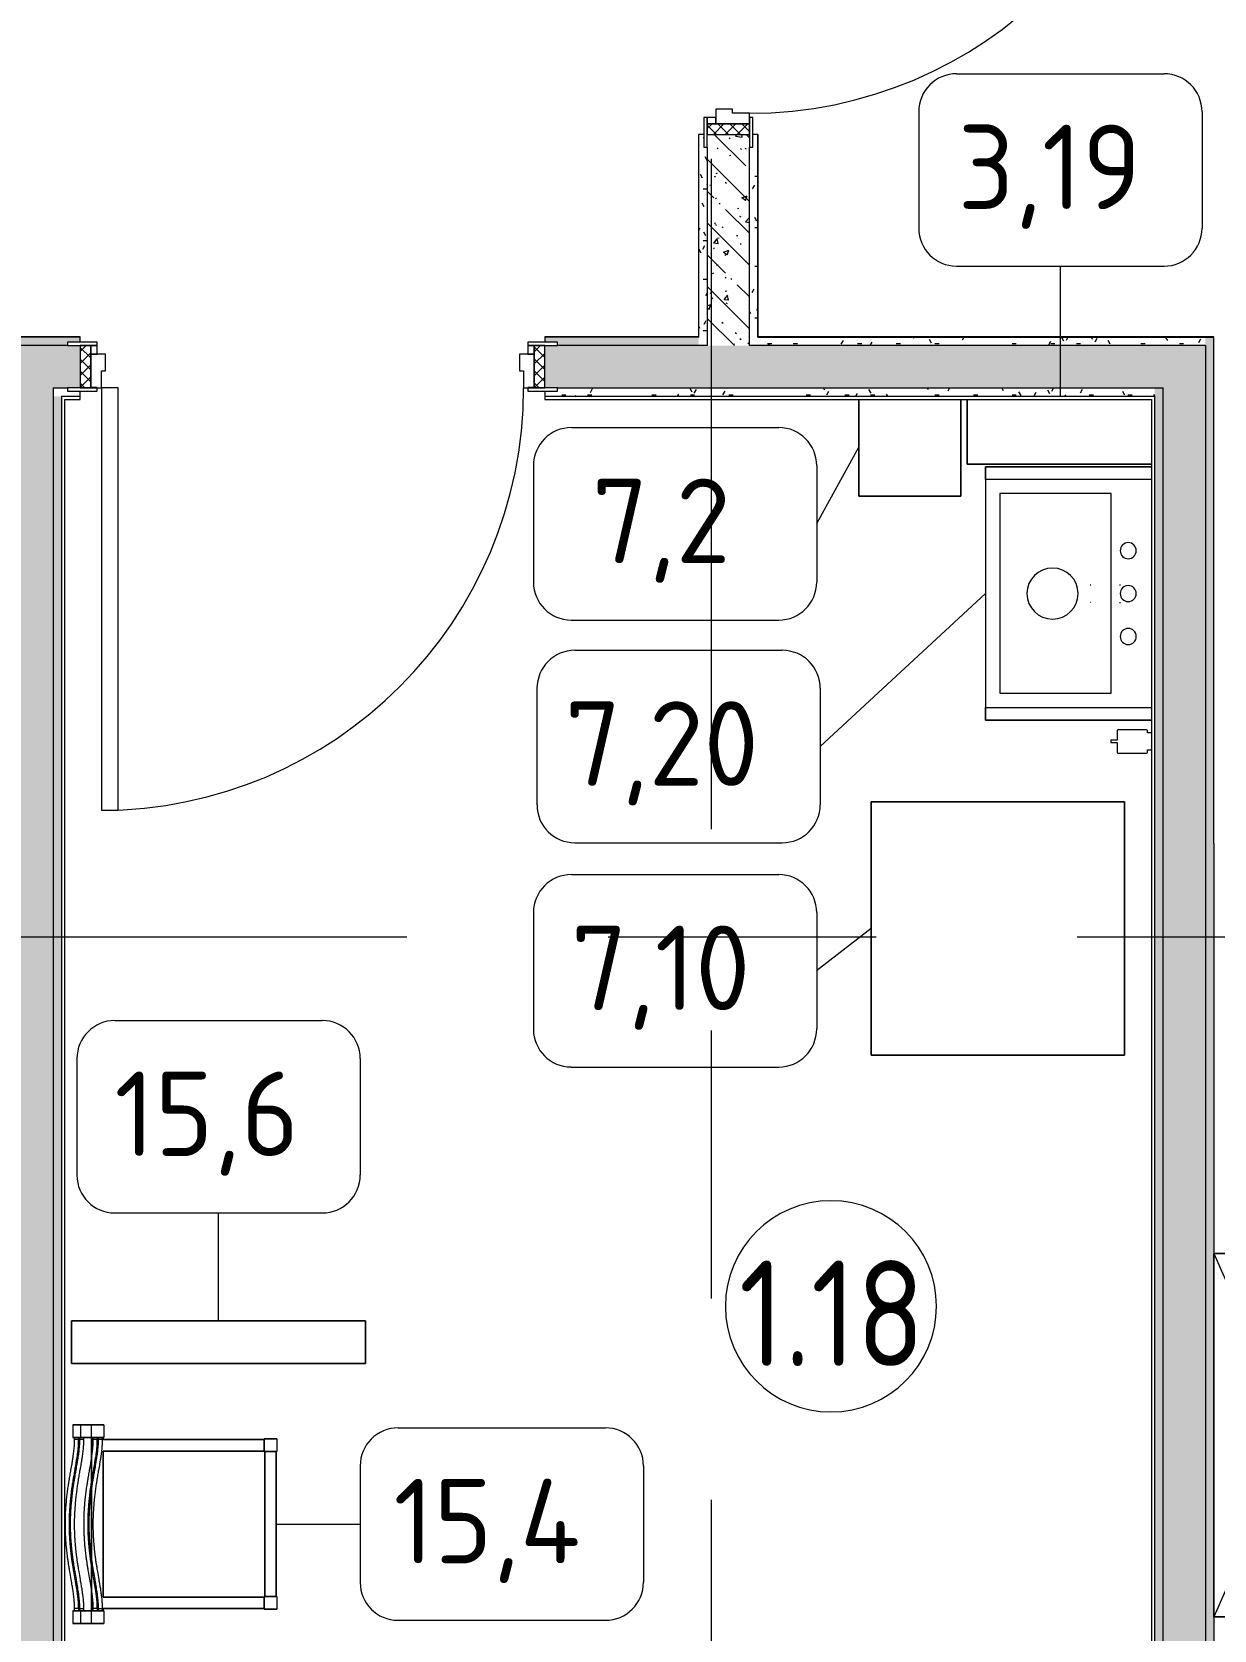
# Model space of a CAD drawing. Header units: millimetres. Extents: x 35840 to 252964, y -8553 to 29000.
# Drawn here: x 79050 to 81850, y 6159 to 9942 of the extents above; entities that cross this region are included whole.
import ezdxf

# ---------------------------------------------------------------- set-up
doc = ezdxf.new("R2010")
doc.units = ezdxf.units.MM
doc.linetypes.add('Осевая', pattern=[3175, 635, -476.25, 1587.5, -476.25])
for name, color, linetype, lineweight in [('0-1', 7, 'Continuous', 9), ('A-AREA-IDEN', 7, 'Continuous', 9), ('A-DOOR', 7, 'Continuous', 9), ('A-DOOR-FRAM-2', 7, 'Continuous', 9), ('A-GENM', 7, 'Continuous', 9), ('A-WALL', 7, 'Continuous', 9), ('I-FURN-IDEN', 7, 'Continuous', 9), ('I-WALL', 7, 'Continuous', 9), ('P-SANR-FIXT', 7, 'Continuous', 9), ('P-SANR-FIXT-2', 7, 'Continuous', 13), ('Оси-2', 7, 'Осевая', 9)]:
    doc.layers.add(name, color=color, linetype=linetype, lineweight=lineweight)
for name, color, linetype, lineweight, true_color in [('A-DOOR-1', 7, 'Continuous', 9, 0xc0c0c0), ('A-DOOR-FRAM-1', 7, 'Continuous', 9, 0xc0c0c0), ('A-WALL-1', 9, 'Continuous', 9, 0x808080), ('A-WALL-FNSH-1', 9, 'Continuous', 9, 0x808080), ('I-FURN-1', 9, 'Continuous', 9, 0x808080), ('P-SANR-FIXT-1', 9, 'Continuous', 13, 0x808080)]:
    doc.layers.add(name, color=color, linetype=linetype, lineweight=lineweight, true_color=true_color)
doc.styles.add('GOST Common', font='GOST_Common.ttf', dxfattribs={"height": 200})
doc.styles.add('GOST Common_1', font='GOST_Common.ttf', dxfattribs={"width": 0.9, "height": 250})
pattern_1 = [(135, (600, 0), (-75.43415, -75.43415), [106.68, -17.78, 3.556, -17.78]), (135, (600, 75.39), (-75.43415, -75.43415), []), (50, (600, 0), (127.52922, -11.15758), [13.335, -146.685]), (355, (600, 0), (-24.66966, 133.74002), [10.668, -117.348]), (100.451, (610.63, -0.93), (102.85973, 122.58178), [11.333, -124.663]), (46.184, (600, 35.56), (189.75516, -29.43036), [20.002, -220.027]), (96.636, (615.81, 33.1), (166.1822, 173.1996), [17, -186.995]), (351.184, (600, 35.56), (166.18393, 173.19757), [16.002, -176.022]), (21, (617.78, 26.67), (106.13027, -71.58603), [13.335, -146.685]), (326, (617.78, 26.67), (43.26188, 128.93175), [10.668, -117.348]), (71.451, (626.62, 20.7), (149.39198, 57.34505), [11.333, -124.663]), (37.5, (600, 0), (2.162228, 59.188357), [3.353, -112.573, 3.353, -115.773, -117.792]), (37.5, (600, 0), (2.162228, 59.188357), [-235.052, 3.353, -114.44]), (7.5, (600, 0), (46.773857, 70.12615), [3.353, -64.567, 3.353, -109.906, -44.894]), (7.5, (600, 0), (46.773857, 70.12615), [-181.178, 3.353, -41.542]), (327.5, (560.35, 0), (94.91367, -4.010093), [3.353, -41.097, 3.353, -135.331, -184.023]), (327.5, (560.35, 0), (94.91367, -4.010093), [-183.134, 3.353, -180.67]), (317.5, (542.57, 0), (103.69057, 17.79882), [3.353, -54.432, 3.353, -88.748, -130.683]), (317.5, (542.57, 0), (103.69057, 17.79882), [-149.885, 3.353, -127.33])]
pattern_2 = [(135, (1751.41, 114.685), (-14.14214, -14.14214), []), (225, (1751.41, 114.685), (14.14214, -14.14214), [])]
pattern_3 = [(45, (-371.384, 114.685), (-14.1421, 14.1421), []), (135, (-371.384, 114.685), (-14.1421, -14.1421), [])]
pattern_4 = [(0, (600, 0), (121.92, 30.48), [10.058, -81.382, 10.058, -81.382, -487.68]), (0, (600, 0), (121.92, 30.48), [-182.88, 10.058, -172.822, 10.058, -81.382, -213.36]), (0, (600, 0), (121.92, 30.48), [-457.2, 10.058, -50.902, 10.058, -142.342]), (120, (645.72, 15.24), (-87.356454, 90.345817), [10.058, -81.382, 10.058, -81.382, -487.68]), (120, (645.72, 15.24), (-87.356454, 90.345817), [-182.88, 10.058, -172.822, 10.058, -81.382, -213.36]), (120, (645.72, 15.24), (-87.356454, 90.345817), [-457.2, 10.058, -50.902, 10.058, -142.342]), (240, (660.96, 76.2), (-34.563546, -120.825817), [10.058, -81.382, 10.058, -81.382, -487.68]), (240, (660.96, 76.2), (-34.563546, -120.825817), [-182.88, 10.058, -172.822, 10.058, -81.382, -213.36]), (240, (660.96, 76.2), (-34.563546, -120.825817), [-457.2, 10.058, -50.902, 10.058, -142.342])]

# ---------------------------------------------------------------- blocks, each defined once
blk = doc.blocks.new('110_Дверь_СКБ_1Ст_Внутренняя1 - Д-4 _л_ 1100x2100h_су мгн-33293497-План расстановки мебели и оборудования 1 этажа в осях 12-23')
at = {"layer": 'A-DOOR'}
h = blk.add_hatch(dxfattribs=at)
h.set_pattern_fill('FP_25', color=256, style=0, pattern_type=2)
h.set_pattern_definition(pattern_2)
h.paths.add_polyline_path([(562.5, 50), (537.5, 50), (537.5, -50), (562.5, -50)])
at = {"layer": 'A-DOOR-FRAM-2'}
h = blk.add_hatch(dxfattribs=at)
h.set_pattern_fill('FP_26', color=256, style=0, pattern_type=2)
h.set_pattern_definition(pattern_3)
h.paths.add_polyline_path([(-537.5, 50), (-537.5, -50), (-512.5, -50), (-512.5, 50)])
at = {"layer": 'A-DOOR-1'}
for p, q in [((512.5, 1050), (472.5, 1050)), ((472.5, 1050), (472.5, 50)), ((512.5, 50), (512.5, 1050)), ((472.5, 50), (512.5, 50))]:
    blk.add_line(p, q, dxfattribs=at)
blk.add_arc((512.5, 50), 1000, 90, 180, dxfattribs=at)
at = {"layer": 'A-DOOR-FRAM-1'}
for p, q in [((-497.5, 58), (-567.5, 58)), ((-567.5, 58), (-567.5, 50)), ((-567.5, 50), (-497.5, 50)), ((-512.5, 50), (-537.5, 50)), ((-537.5, 50), (-537.5, -50)), ((-487.5, 50), (-512.5, 50)), ((-512.5, 50), (-512.5, -30)), ((-512.5, -50), (-512.5, 50)), ((-497.5, 50), (-512.5, 50)), ((-512.5, 50), (-512.5, 49)), ((-512.5, 49), (-497.5, 49)), ((-497.5, 50), (-497.5, 58)), ((-497.5, 49), (-497.5, 50)), ((-487.5, 10), (-487.5, 50)), ((512.5, 50), (512.5, 10)), ((537.5, 50), (512.5, 50)), ((592.5, 58), (522.5, 58)), ((522.5, 58), (522.5, 50)), ((537.5, 50), (522.5, 50)), ((522.5, 50), (522.5, 49)), ((522.5, 50), (592.5, 50)), ((522.5, 49), (537.5, 49)), ((537.5, -30), (537.5, 50)), ((562.5, 50), (537.5, 50)), ((537.5, 50), (537.5, -50)), ((537.5, 49), (537.5, 50)), ((562.5, -50), (562.5, 50)), ((592.5, 50), (592.5, 58)), ((-477.5, 10), (-487.5, 10)), ((-477.5, -30), (-477.5, 10)), ((512.5, 10), (502.5, 10)), ((502.5, 10), (502.5, -30)), ((-512.5, -30), (-477.5, -30)), ((-497.5, -30), (-512.5, -30)), ((-512.5, -30), (-512.5, -50)), ((-497.5, -50), (-497.5, -30)), ((502.5, -30), (537.5, -30)), ((537.5, -30), (522.5, -30)), ((522.5, -30), (522.5, -50)), ((537.5, -50), (537.5, -30)), ((-497.5, -50), (-567.5, -50)), ((-567.5, -50), (-567.5, -58)), ((-567.5, -58), (-497.5, -58)), ((-537.5, -50), (-512.5, -50)), ((-512.5, -50), (-497.5, -50)), ((-497.5, -58), (-497.5, -50)), ((522.5, -50), (537.5, -50)), ((592.5, -50), (522.5, -50)), ((522.5, -50), (522.5, -58)), ((522.5, -58), (592.5, -58)), ((537.5, -50), (562.5, -50)), ((592.5, -58), (592.5, -50))]:
    blk.add_line(p, q, dxfattribs=at)
blk = doc.blocks.new('110_Дверь_СКБ_1Ст_Внутренняя1 - Д-4 _п_ 1100x2100h_су мгн 2-33304581-План расстановки мебели и оборудования 1 этажа в осях 12-23')
at = {"layer": 'A-DOOR'}
h = blk.add_hatch(dxfattribs=at)
h.set_pattern_fill('FP_25', color=256, style=0, pattern_type=2)
h.set_pattern_definition(pattern_2)
h.paths.add_polyline_path([(562.5, 50), (537.5, 50), (537.5, -50), (562.5, -50)])
at = {"layer": 'A-DOOR-FRAM-2'}
h = blk.add_hatch(dxfattribs=at)
h.set_pattern_fill('FP_26', color=256, style=0, pattern_type=2)
h.set_pattern_definition(pattern_3)
h.paths.add_polyline_path([(-537.5, 50), (-537.5, -50), (-512.5, -50), (-512.5, 50)])
at = {"layer": 'A-DOOR-1'}
for p, q in [((-487.5, 1050), (-487.5, 50)), ((-447.5, 1050), (-487.5, 1050)), ((-447.5, 50), (-447.5, 1050)), ((-487.5, 50), (-447.5, 50))]:
    blk.add_line(p, q, dxfattribs=at)
blk.add_arc((-487.5, 50), 1000, 360, 90, dxfattribs=at)
at = {"layer": 'A-DOOR-FRAM-1'}
for p, q in [((-497.5, 58), (-567.5, 58)), ((-567.5, 58), (-567.5, 50)), ((-567.5, 50), (-497.5, 50)), ((-512.5, 50), (-537.5, 50)), ((-537.5, 50), (-537.5, -50)), ((-487.5, 50), (-512.5, 50)), ((-512.5, 50), (-512.5, -30)), ((-512.5, -50), (-512.5, 50)), ((-497.5, 50), (-512.5, 50)), ((-512.5, 50), (-512.5, 49)), ((-512.5, 49), (-497.5, 49)), ((-497.5, 50), (-497.5, 58)), ((-497.5, 49), (-497.5, 50)), ((-487.5, 10), (-487.5, 50)), ((512.5, 50), (512.5, 10)), ((537.5, 50), (512.5, 50)), ((592.5, 58), (522.5, 58)), ((522.5, 58), (522.5, 50)), ((537.5, 50), (522.5, 50)), ((522.5, 50), (522.5, 49)), ((522.5, 50), (592.5, 50)), ((522.5, 49), (537.5, 49)), ((537.5, -30), (537.5, 50)), ((562.5, 50), (537.5, 50)), ((537.5, 50), (537.5, -50)), ((537.5, 49), (537.5, 50)), ((562.5, -50), (562.5, 50)), ((592.5, 50), (592.5, 58)), ((-477.5, 10), (-487.5, 10)), ((-477.5, -30), (-477.5, 10)), ((512.5, 10), (502.5, 10)), ((502.5, 10), (502.5, -30)), ((-512.5, -30), (-477.5, -30)), ((-497.5, -30), (-512.5, -30)), ((-512.5, -30), (-512.5, -50)), ((-497.5, -50), (-497.5, -30)), ((502.5, -30), (537.5, -30)), ((537.5, -30), (522.5, -30)), ((522.5, -30), (522.5, -50)), ((537.5, -50), (537.5, -30)), ((-497.5, -50), (-567.5, -50)), ((-567.5, -50), (-567.5, -58)), ((-567.5, -58), (-497.5, -58)), ((-537.5, -50), (-512.5, -50)), ((-512.5, -50), (-497.5, -50)), ((-497.5, -58), (-497.5, -50)), ((522.5, -50), (537.5, -50)), ((592.5, -50), (522.5, -50)), ((522.5, -50), (522.5, -58)), ((522.5, -58), (592.5, -58)), ((537.5, -50), (562.5, -50)), ((592.5, -58), (592.5, -50))]:
    blk.add_line(p, q, dxfattribs=at)
blk = doc.blocks.new('Шкаф параметрический - 15_8-25548247-План расстановки мебели и оборудования 1 этажа в осях 12-23')
at = {"layer": 'I-FURN-1'}
for p, q in [((0, 0), (860, 380)), ((0, 380), (860, 0)), ((860, 380), (0, 380)), ((0, 380), (0, 0)), ((0, 0), (0, 380)), ((0, 380), (860, 380)), ((860, 0), (860, 380)), ((860, 380), (860, 0)), ((0, 0), (860, 0)), ((860, 0), (0, 0))]:
    blk.add_line(p, q, dxfattribs=at)
blk = doc.blocks.new('Мойка кухонная - Мойка Steel Hammer SH R 5151 GLOWE 2-V188-План расстановки мебели и оборудования 1 этажа в осях 12-23')
at = {"layer": 'P-SANR-FIXT'}
for p, q in [((-270, -7.2), (-270, -400)), ((270, -400), (270, -7.2)), ((236.1, -102.3), (-236.6, -102.3)), ((-236.6, -102.3), (-236.6, -366.4)), ((236.1, -366.4), (236.1, -102.3)), ((-236.6, -366.4), (236.1, -366.4)), ((-270, -400), (270, -400))]:
    blk.add_line(p, q, dxfattribs=at)
for centre, radius, start, end in [((-101.6, -61.9), 19, 90, 180), ((-101.6, -61.9), 19, 180, 270), ((-101.6, -61.9), 19, 360, 90), ((-101.6, -61.9), 19.1, 270, 360), ((0, -61.9), 19, 360, 180), ((0, -61.9), 19, 180, 360), ((101.6, -61.9), 19.1, 360, 180), ((101.6, -61.9), 19.1, 180, 360), ((0, -241.3), 60.5, 360, 180), ((0, -241.3), 60.5, 180, 360)]:
    blk.add_arc(centre, radius, start, end, dxfattribs=at)
blk = doc.blocks.new('Холодильник встроенный 1180 мм - 7_10-25643654-План расстановки мебели и оборудования 1 этажа в осях 12-23')
at = {"layer": 'I-FURN-1'}
for p, q in [((305.1, 329.9), (-294.9, 329.9)), ((-294.9, 329.9), (-294.9, -270.1)), ((-294.9, -270.1), (-294.9, 329.9)), ((-294.9, 329.9), (305.1, 329.9)), ((305.1, -270.1), (305.1, 329.9)), ((305.1, 329.9), (305.1, -270.1)), ((-294.9, -270.1), (305.1, -270.1)), ((305.1, -270.1), (-294.9, -270.1))]:
    blk.add_line(p, q, dxfattribs=at)
blk = doc.blocks.new('nipo - Default-V189-План расстановки мебели и оборудования 1 этажа в осях 12-23')
at = {"layer": 'I-FURN-1'}
for p, q in [((-201.5, 220.4), (-201.5, 250.4)), ((-201.5, 250.4), (-201.5, 220.4)), ((-201.5, 250.4), (-171.5, 250.4)), ((-201.5, 250.4), (-171.5, 250.4)), ((-171.5, 250.4), (-171.5, 248.9)), ((-171.5, 248.9), (-171.5, 250.4)), ((-171.5, 248.9), (-171.5, 221.9)), ((171.5, 248.9), (-171.5, 248.9)), ((-171.5, 221.9), (-171.5, 248.9)), ((-171.5, 248.9), (171.5, 248.9)), ((171.5, 248.9), (171.5, 250.4)), ((171.5, 250.4), (201.5, 250.4)), ((171.5, 250.4), (201.5, 250.4)), ((171.5, 250.4), (171.5, 248.9)), ((171.5, 221.9), (171.5, 248.9)), ((171.5, 248.9), (171.5, 221.9)), ((201.5, 220.4), (201.5, 250.4)), ((201.5, 250.4), (201.5, 220.4)), ((-199.9, 220.4), (-201.5, 220.4)), ((-201.5, 220.4), (-199.9, 220.4)), ((-199.9, 220.4), (-199.9, -161.1)), ((-199.9, -161.1), (-199.9, 220.4)), ((-199.9, 220.4), (-172.9, 220.4)), ((-172.9, 220.4), (-199.9, 220.4)), ((-172.9, -161.1), (-172.9, 220.4)), ((-172.9, 220.4), (-172.9, -161.1)), ((-171.5, 220.4), (-172.9, 220.4)), ((-172.9, 220.4), (-171.5, 220.4)), ((-172.9, -161.1), (-172.9, 220.4)), ((-172.9, 220.4), (-171.5, 220.4)), ((-172.9, 220.4), (-171.5, 220.4)), ((-172.9, 220.4), (-172.9, -161.1)), ((-171.5, 221.9), (-171.5, 220.4)), ((-171.5, 220.4), (-171.5, 221.9)), ((-171.5, 220.4), (-171.5, 221.9)), ((-171.5, 221.9), (171.5, 221.9)), ((171.5, 221.9), (-171.5, 221.9)), ((171.5, 221.9), (-171.5, 221.9)), ((-171.5, 221.9), (171.5, 221.9)), ((-171.5, 220.4), (-171.5, 221.9)), ((171.5, 220.4), (171.5, 221.9)), ((171.5, 221.9), (171.5, 220.4)), ((171.5, 221.9), (171.5, 220.4)), ((171.5, 220.4), (171.5, 221.9)), ((173, 220.4), (171.5, 220.4)), ((171.5, 220.4), (173, 220.4)), ((173, 220.4), (171.5, 220.4)), ((173, 220.4), (171.5, 220.4)), ((173, 220.4), (173, -161.1)), ((173, -161.1), (173, 220.4)), ((173, 220.4), (200, 220.4)), ((200, 220.4), (173, 220.4)), ((173, 220.4), (173, -161.1)), ((173, -161.1), (173, 220.4)), ((200, 220.4), (200, -161.1)), ((200, -161.1), (200, 220.4)), ((201.5, 220.4), (200, 220.4)), ((200, 220.4), (201.5, 220.4)), ((-235, -213.6), (-235, -159.6)), ((-235, -159.6), (-235, -189.6)), ((-235, -159.6), (-205, -159.6)), ((-235, -159.6), (-205, -159.6)), ((-205, -159.6), (-205, -163.1)), ((-205, -213.6), (-205, -159.6)), ((-205, -163.1), (-205, -184.2)), ((-205, -163.1), (-205, -175.4)), ((-205, -171.9), (-205, -163.1)), ((-205, -163.1), (-200, -163.1)), ((-205, -184.2), (-205, -171.9)), ((-200, -171.9), (-205, -171.9)), ((-205, -175.4), (-205, -184.2)), ((-205, -175.4), (-200, -175.4)), ((-205, -184.2), (-205, -189.6)), ((-200, -184.2), (-205, -184.2)), ((-204.9, -163.1), (-204.9, -161.1)), ((-204.9, -161.1), (-204.9, -163.1)), ((-199.9, -161.1), (-204.9, -161.1)), ((-204.9, -161.1), (-199.9, -161.1)), ((-204.9, -184.2), (-204.9, -163.1)), ((-204.9, -163.1), (-204.9, -184.2)), ((-204.9, -188.1), (-204.9, -184.2)), ((-204.9, -184.2), (-204.9, -188.1)), ((-204.9, -188.1), (-164.4, -188.1)), ((-164.4, -188.1), (-204.9, -188.1)), ((-200, -163.1), (-200, -171.9)), ((-200, -175.4), (-200, -184.2)), ((173, -161.1), (-172.9, -161.1)), ((-172.9, -161.1), (173, -161.1)), ((173, -161.1), (-172.9, -161.1)), ((-172.9, -161.1), (173, -161.1)), ((-164.4, -188.1), (164.4, -188.1)), ((164.4, -188.1), (-164.4, -188.1)), ((164.4, -188.1), (205, -188.1)), ((205, -188.1), (164.4, -188.1)), ((205, -161.1), (200, -161.1)), ((200, -161.1), (205, -161.1)), ((200, -171.9), (200, -163.1)), ((200, -163.1), (205, -163.1)), ((205, -171.9), (200, -171.9)), ((200, -175.4), (200, -184.2)), ((200, -175.4), (205, -175.4)), ((205, -184.2), (200, -184.2)), ((205, -161.1), (205, -159.6)), ((205, -159.6), (235, -159.6)), ((205, -159.6), (235, -159.6)), ((205, -159.6), (205, -213.6)), ((205, -163.1), (205, -161.1)), ((205, -161.1), (205, -163.1)), ((205, -163.1), (205, -161.1)), ((205, -184.2), (205, -163.1)), ((205, -163.1), (205, -184.2)), ((205, -184.2), (205, -163.1)), ((205, -175.4), (205, -163.1)), ((205, -163.1), (205, -171.9)), ((205, -171.9), (205, -184.2)), ((205, -184.2), (205, -175.4)), ((205, -188.1), (205, -184.2)), ((205, -184.2), (205, -188.1)), ((205, -188.1), (205, -184.2)), ((205, -189.6), (205, -188.1)), ((235, -189.6), (235, -159.6)), ((235, -159.6), (235, -213.6)), ((-235, -189.6), (-205, -189.6)), ((-235, -232.4), (-235, -213.6)), ((-205, -213.6), (-235, -213.6)), ((-205, -207.3), (-205, -215.5)), ((-205, -216.1), (-205, -207.3)), ((-205, -207.3), (-205, -219.6)), ((-205, -207.3), (-200, -207.3)), ((-205, -232.4), (-205, -213.6)), ((-205, -216.1), (-205, -228.4)), ((-205, -228.4), (-205, -216.1)), ((-200, -216.1), (-205, -216.1)), ((-205, -228.4), (-205, -219.6)), ((-205, -219.6), (-200, -219.6)), ((-200, -207.3), (-200, -216.1)), ((-200, -219.6), (-200, -228.4)), ((200, -216.1), (200, -207.3)), ((200, -207.3), (205, -207.3)), ((205, -216.1), (200, -216.1)), ((200, -219.6), (200, -228.4)), ((200, -219.6), (205, -219.6)), ((205, -189.6), (235, -189.6)), ((205, -215.4), (205, -207.3)), ((205, -219.6), (205, -207.3)), ((205, -207.3), (205, -216.1)), ((235, -213.6), (205, -213.6)), ((205, -213.6), (205, -232.4)), ((205, -228.4), (205, -216.1)), ((205, -216.1), (205, -228.4)), ((205, -219.6), (205, -228.4)), ((235, -213.6), (235, -232.4)), ((-235, -232.4), (-205, -232.4)), ((-200, -228.4), (-205, -228.4)), ((-205, -228.4), (-205, -232.4)), ((205, -228.4), (200, -228.4)), ((205, -232.4), (205, -228.4)), ((205, -232.4), (235, -232.4))]:
    blk.add_line(p, q, dxfattribs=at)
at = {"layer": 'I-FURN-1', "flags": 128}
for points in [[(-235, -189.6), (-235, -198.5), (-235, -215.5), (-235, -232.4)], [(-205, -189.6), (-205, -198.5), (-205, -207.3)], [(205, -207.3), (205, -198.5), (205, -189.6)], [(235, -232.4), (235, -215.4), (235, -198.5), (235, -189.6)]]:
    blk.add_lwpolyline(points, dxfattribs=at)
at = {"layer": 'I-FURN-1'}
for points, knots in [([(-200, -163.1), (-196.9, -163.2), (-192.6, -163.3), (-187.9, -163.5), (-185.7, -163.6), (-182.6, -163.8), (-177.7, -164.2), (-171.4, -165), (-165, -165.8), (-159.2, -166.6), (-151.7, -167.8), (-144, -169), (-135.4, -170.5), (-126.4, -172), (-117.6, -173.6), (-109.6, -174.9), (-104.3, -175.8), (-97.4, -176.9), (-87.8, -178.4), (-75.4, -180.1), (-61.8, -181.7), (-47.9, -183), (-30.6, -184.3), (-15.4, -184.9), (-3.3, -185.1), (3.1, -185.1), (12, -185), (22.3, -184.6), (34.9, -184), (45.5, -183.2), (57.9, -182.1), (68.2, -181), (76.5, -179.9), (83.2, -179), (90.8, -178), (98.2, -176.8), (103.3, -176), (107.4, -175.3), (116.5, -173.8), (126.8, -172), (136, -170.4), (140.7, -169.6), (145, -168.9), (150.9, -167.9), (157, -166.9), (163.1, -166.1), (167.7, -165.4), (171.2, -165), (175.1, -164.5), (179.9, -164), (184.4, -163.7), (188.4, -163.4), (193.1, -163.2), (197.2, -163.1), (200, -163.1)], [0, 0, 0, 0, 9.243142, 13.053485, 13.910715, 15.929171, 22.348118, 28.790033, 34.846834, 41.767255, 46.3745, 57.682193, 65.219689, 72.630818, 84.96413, 92.039013, 97.081467, 100.996198, 113.088, 126.466538, 138.430455, 154.269973, 168.259509, 190.563396, 199.707293, 204.597106, 209.735731, 226.502536, 235.563172, 247.659183, 258.282773, 272.848078, 278.98652, 283.327745, 292.951843, 302.068722, 306.043991, 308.214217, 314.656028, 333.916422, 339.606524, 342.617617, 348.177633, 352.758986, 360.420019, 366.77681, 371.330151, 374.419378, 377.203149, 383.111589, 389.143766, 390.785353, 394.961682, 403.246163, 403.246163, 403.246163, 403.246163]), ([(200, -171.9), (197.2, -172), (193.1, -172.1), (188.4, -172.3), (184.4, -172.5), (179.9, -172.9), (175.1, -173.4), (171.2, -173.9), (167.7, -174.3), (163.1, -174.9), (157, -175.8), (150.9, -176.8), (145, -177.7), (140.7, -178.4), (136, -179.2), (126.8, -180.8), (116.5, -182.6), (107.4, -184.2), (103.3, -184.8), (98.2, -185.7), (90.8, -186.8), (83.2, -187.9), (76.5, -188.8), (68.2, -189.8), (57.9, -190.9), (45.5, -192.1), (34.9, -192.8), (22.3, -193.5), (12, -193.8), (3.1, -193.9), (-3.3, -193.9), (-15.4, -193.8), (-30.6, -193.1), (-47.9, -191.9), (-61.8, -190.6), (-75.4, -189), (-87.8, -187.3), (-97.4, -185.8), (-104.3, -184.7), (-109.6, -183.8), (-117.6, -182.4), (-126.4, -180.9), (-135.4, -179.3), (-144, -177.9), (-151.7, -176.6), (-159.2, -175.5), (-165, -174.6), (-171.4, -173.8), (-177.7, -173.1), (-182.6, -172.6), (-185.7, -172.4), (-187.9, -172.3), (-192.6, -172.1), (-196.9, -172), (-200, -171.9)], [0, 0, 0, 0, 8.284481, 12.460809, 14.102397, 20.134573, 26.043014, 28.826784, 31.916012, 36.469352, 42.826144, 50.487177, 55.06853, 60.628545, 63.639639, 69.32974, 88.590135, 95.031946, 97.202171, 101.177441, 110.29432, 119.918418, 124.259643, 130.398084, 144.963389, 155.586979, 167.682991, 176.743627, 193.510432, 198.649057, 203.53887, 212.682766, 234.986654, 248.97619, 264.815707, 276.779625, 290.158162, 302.249965, 306.164696, 311.20715, 318.282032, 330.615345, 338.026474, 345.56397, 356.871663, 361.478908, 368.399329, 374.456129, 380.898045, 387.316991, 389.335447, 390.192678, 394.00302, 403.246163, 403.246163, 403.246163, 403.246163]), ([(-200, -175.4), (-196.9, -175.5), (-192.6, -175.6), (-187.9, -175.8), (-185.7, -175.9), (-182.6, -176.1), (-177.7, -176.5), (-171.4, -177.3), (-165, -178.1), (-159.2, -178.9), (-151.7, -180.1), (-146.5, -180.9), (-142.8, -181.6)], [0, 0, 0, 0, 9.243142, 13.053485, 13.910715, 15.929171, 22.348118, 28.790033, 34.846834, 41.767255, 46.3745, 57.682193, 57.682193, 57.682193, 57.682193]), ([(200, -184.2), (197.2, -184.3), (193.1, -184.4), (188.4, -184.6), (184.4, -184.8), (179.9, -185.2), (175.1, -185.7), (171.2, -186.2), (167.7, -186.6), (163.1, -187.2), (157, -188.1), (150.9, -189.1), (145, -190), (140.7, -190.7), (136, -191.5), (126.8, -193.1), (116.5, -194.9), (107.4, -196.5), (103.3, -197.2), (98.2, -198), (90.8, -199.1), (83.2, -200.2), (76.5, -201.1), (68.2, -202.1), (57.9, -203.3), (45.5, -204.4), (34.9, -205.1), (22.3, -205.8), (12, -206.1), (3.1, -206.2), (-3.3, -206.2), (-15.4, -206.1), (-30.6, -205.4), (-47.9, -204.2), (-61.8, -202.9), (-75.4, -201.3), (-87.8, -199.6), (-97.4, -198.1), (-104.3, -197), (-109.6, -196.1), (-117.6, -194.7), (-126.4, -193.2), (-135.4, -191.7), (-144, -190.2), (-151.7, -188.9), (-159.2, -187.8), (-165, -186.9), (-171.4, -186.1), (-177.7, -185.4), (-182.6, -185), (-185.7, -184.8), (-187.9, -184.6), (-192.6, -184.4), (-196.9, -184.3), (-200, -184.2)], [-403.246163, -403.246163, -403.246163, -403.246163, -394.961682, -390.785353, -389.143766, -383.111589, -377.203149, -374.419378, -371.330151, -366.77681, -360.420019, -352.758986, -348.177633, -342.617617, -339.606524, -333.916422, -314.656028, -308.214217, -306.043991, -302.068722, -292.951843, -283.327745, -278.98652, -272.848078, -258.282773, -247.659183, -235.563172, -226.502536, -209.735731, -204.597106, -199.707293, -190.563396, -168.259509, -154.269973, -138.430455, -126.466538, -113.088, -100.996198, -97.081467, -92.039013, -84.96413, -72.630818, -65.219689, -57.682193, -46.3745, -41.767255, -34.846834, -28.790033, -22.348118, -15.929171, -13.910715, -13.053485, -9.243142, 0, 0, 0, 0]), ([(-142.8, -181.6), (-140.3, -182), (-135.4, -182.8), (-126.4, -184.4), (-117.6, -185.9), (-109.6, -187.3), (-104.3, -188.1), (-97.4, -189.2), (-91.5, -190.2), (-86.8, -190.8), (-86.1, -190.9)], [57.682193, 57.682193, 57.682193, 57.682193, 65.219689, 72.630818, 84.96413, 92.039013, 97.081467, 100.996198, 113.088, 115.213189, 115.213189, 115.213189, 115.213189]), ([(86.1, -190.9), (87.7, -190.7), (92.3, -190), (98.2, -189.1), (103.3, -188.3), (107.4, -187.6), (116.5, -186.1), (126.8, -184.3), (136, -182.7), (139.9, -182), (141.8, -181.7), (142.8, -181.5)], [288.041978, 288.041978, 288.041978, 288.041978, 292.951843, 302.068722, 306.043991, 308.214217, 314.656028, 333.916422, 339.606524, 342.617617, 345.639568, 345.639568, 345.639568, 345.639568]), ([(142.8, -181.5), (143.7, -181.4), (146, -181), (150.9, -180.2), (157, -179.3), (163.1, -178.4), (167.7, -177.7), (171.2, -177.3), (175.1, -176.9), (179.9, -176.3), (184.4, -176), (188.4, -175.7), (193.1, -175.5), (197.2, -175.4), (200, -175.4)], [345.639651, 345.639651, 345.639651, 345.639651, 348.177633, 352.758986, 360.420019, 366.77681, 371.330151, 374.419378, 377.203149, 383.111589, 389.143766, 390.785353, 394.961682, 403.246163, 403.246163, 403.246163, 403.246163]), ([(-200, -207.3), (-196.9, -207.4), (-192.6, -207.5), (-187.9, -207.7), (-185.7, -207.8), (-182.6, -208), (-177.7, -208.5), (-171.4, -209.2), (-165, -210), (-159.2, -210.8), (-151.7, -212), (-144, -213.2), (-135.4, -214.7), (-126.4, -216.3), (-117.6, -217.8), (-109.6, -219.2), (-104.3, -220), (-97.4, -221.2), (-87.8, -222.6), (-75.4, -224.3), (-61.8, -225.9), (-47.9, -227.2), (-30.6, -228.5), (-15.4, -229.1), (-3.3, -229.3), (3.1, -229.3), (12, -229.2), (22.3, -228.9), (34.9, -228.2), (45.5, -227.4), (57.9, -226.3), (68.2, -225.2), (76.5, -224.1), (83.2, -223.3), (90.8, -222.2), (98.2, -221), (103.3, -220.2), (107.4, -219.5), (116.5, -218), (126.8, -216.2), (136, -214.6), (140.7, -213.8), (145, -213.1), (150.9, -212.1), (157, -211.2), (163.1, -210.3), (167.7, -209.6), (171.2, -209.2), (175.1, -208.8), (179.9, -208.2), (184.4, -207.9), (188.4, -207.6), (193.1, -207.4), (197.2, -207.3), (200, -207.3)], [0, 0, 0, 0, 9.243142, 13.053485, 13.910715, 15.929171, 22.348118, 28.790033, 34.846834, 41.767255, 46.3745, 57.682193, 65.219689, 72.630818, 84.96413, 92.039013, 97.081467, 100.996198, 113.088, 126.466538, 138.430455, 154.269973, 168.259509, 190.563396, 199.707293, 204.597106, 209.735731, 226.502536, 235.563172, 247.659183, 258.282773, 272.848078, 278.98652, 283.327745, 292.951843, 302.068722, 306.043991, 308.214217, 314.656028, 333.916422, 339.606524, 342.617617, 348.177633, 352.758986, 360.420019, 366.77681, 371.330151, 374.419378, 377.203149, 383.111589, 389.143766, 390.785353, 394.961682, 403.246163, 403.246163, 403.246163, 403.246163]), ([(200, -216.1), (197.2, -216.2), (193.1, -216.3), (188.4, -216.5), (184.4, -216.7), (179.9, -217.1), (175.1, -217.6), (171.2, -218.1), (167.7, -218.5), (163.1, -219.1), (157, -220), (150.9, -221), (145, -221.9), (140.7, -222.7), (136, -223.4), (126.8, -225), (116.5, -226.8), (107.4, -228.4), (103.3, -229.1), (98.2, -229.9), (90.8, -231), (83.2, -232.1), (76.5, -233), (68.2, -234), (57.9, -235.2), (45.5, -236.3), (34.9, -237), (22.3, -237.7), (12, -238), (3.1, -238.1), (-3.3, -238.1), (-15.4, -238), (-30.6, -237.3), (-47.9, -236.1), (-61.8, -234.8), (-75.4, -233.2), (-87.8, -231.5), (-97.4, -230), (-104.3, -228.9), (-109.6, -228), (-117.6, -226.6), (-126.4, -225.1), (-135.4, -223.6), (-144, -222.1), (-151.7, -220.8), (-159.2, -219.7), (-165, -218.8), (-171.4, -218), (-177.7, -217.3), (-182.6, -216.9), (-185.7, -216.7), (-187.9, -216.5), (-192.6, -216.3), (-196.9, -216.2), (-200, -216.1)], [0, 0, 0, 0, 8.284481, 12.460809, 14.102397, 20.134573, 26.043014, 28.826784, 31.916012, 36.469352, 42.826144, 50.487177, 55.06853, 60.628545, 63.639639, 69.32974, 88.590135, 95.031946, 97.202171, 101.177441, 110.29432, 119.918418, 124.259643, 130.398084, 144.963389, 155.586979, 167.682991, 176.743627, 193.510432, 198.649057, 203.53887, 212.682766, 234.986654, 248.97619, 264.815707, 276.779625, 290.158162, 302.249965, 306.164696, 311.20715, 318.282032, 330.615345, 338.026474, 345.56397, 356.871663, 361.478908, 368.399329, 374.456129, 380.898045, 387.316991, 389.335447, 390.192678, 394.00302, 403.246163, 403.246163, 403.246163, 403.246163]), ([(-200, -219.6), (-196.9, -219.7), (-192.6, -219.8), (-187.9, -220), (-185.7, -220.1), (-182.6, -220.3), (-177.7, -220.8), (-171.4, -221.5), (-165, -222.3), (-159.2, -223.1), (-151.7, -224.3), (-146.5, -225.1), (-142.8, -225.8)], [0, 0, 0, 0, 9.243142, 13.053485, 13.910715, 15.929171, 22.348118, 28.790033, 34.846834, 41.767255, 46.3745, 57.682193, 57.682193, 57.682193, 57.682193]), ([(-142.8, -225.8), (-140.3, -226.2), (-135.4, -227), (-126.4, -228.6), (-117.6, -230.1), (-109.6, -231.5), (-104.3, -232.3), (-97.4, -233.5), (-91.5, -234.4), (-86.8, -235), (-86.1, -235.1)], [57.682193, 57.682193, 57.682193, 57.682193, 65.219689, 72.630818, 84.96413, 92.039013, 97.081467, 100.996198, 113.088, 115.213189, 115.213189, 115.213189, 115.213189]), ([(-86.1, -190.9), (-82.4, -191.5), (-74.7, -192.5), (-61.8, -194), (-47.9, -195.3), (-36.5, -196.2), (-30.3, -196.5), (-28.8, -196.6)], [115.222092, 115.222092, 115.222092, 115.222092, 126.466538, 138.430455, 154.269973, 168.259509, 172.819784, 172.819784, 172.819784, 172.819784]), ([(-28.8, -196.6), (-22.9, -196.9), (-13.9, -197.2), (-3.3, -197.4), (3.1, -197.4), (12, -197.3), (20.6, -197), (27.5, -196.7), (28.8, -196.6)], [172.837785, 172.837785, 172.837785, 172.837785, 190.563396, 199.707293, 204.597106, 209.735731, 226.502536, 230.426379, 230.426379, 230.426379, 230.426379]), ([(28.8, -196.6), (30.5, -196.5), (36.2, -196.2), (45.5, -195.5), (57.9, -194.4), (68.2, -193.3), (76.5, -192.2), (81.5, -191.6), (84.5, -191.2), (86.1, -190.9)], [230.444503, 230.444503, 230.444503, 230.444503, 235.563172, 247.659183, 258.282773, 272.848078, 278.98652, 283.327745, 288.032973, 288.032973, 288.032973, 288.032973]), ([(86.1, -235.1), (87.7, -234.9), (92.3, -234.2), (98.2, -233.3), (103.3, -232.5), (107.4, -231.8), (116.5, -230.3), (126.8, -228.5), (136, -226.9), (139.9, -226.3), (141.8, -225.9), (142.8, -225.8)], [288.041978, 288.041978, 288.041978, 288.041978, 292.951843, 302.068722, 306.043991, 308.214217, 314.656028, 333.916422, 339.606524, 342.617617, 345.639568, 345.639568, 345.639568, 345.639568]), ([(142.8, -225.8), (143.7, -225.6), (146, -225.2), (150.9, -224.4), (157, -223.5), (163.1, -222.6), (167.7, -222), (171.2, -221.5), (175.1, -221.1), (179.9, -220.6), (184.4, -220.2), (188.4, -219.9), (193.1, -219.7), (197.2, -219.7), (200, -219.6)], [345.639651, 345.639651, 345.639651, 345.639651, 348.177633, 352.758986, 360.420019, 366.77681, 371.330151, 374.419378, 377.203149, 383.111589, 389.143766, 390.785353, 394.961682, 403.246163, 403.246163, 403.246163, 403.246163]), ([(200, -228.4), (197.2, -228.5), (193.1, -228.6), (188.4, -228.8), (184.4, -229), (179.9, -229.4), (175.1, -229.9), (171.2, -230.4), (167.7, -230.8), (163.1, -231.4), (157, -232.3), (150.9, -233.3), (145, -234.2), (140.7, -235), (136, -235.8), (126.8, -237.3), (116.5, -239.1), (107.4, -240.7), (103.3, -241.4), (98.2, -242.2), (90.8, -243.3), (83.2, -244.4), (76.5, -245.3), (68.2, -246.3), (57.9, -247.5), (45.5, -248.6), (34.9, -249.3), (22.3, -250), (12, -250.3), (3.1, -250.4), (-3.3, -250.4), (-15.4, -250.3), (-30.6, -249.7), (-47.9, -248.4), (-61.8, -247.1), (-75.4, -245.5), (-87.8, -243.8), (-97.4, -242.3), (-104.3, -241.2), (-109.6, -240.3), (-117.6, -238.9), (-126.4, -237.4), (-135.4, -235.9), (-144, -234.4), (-151.7, -233.1), (-159.2, -232), (-165, -231.2), (-171.4, -230.3), (-177.7, -229.6), (-182.6, -229.2), (-185.7, -229), (-187.9, -228.8), (-192.6, -228.6), (-196.9, -228.5), (-200, -228.4)], [-403.246163, -403.246163, -403.246163, -403.246163, -394.961682, -390.785353, -389.143766, -383.111589, -377.203149, -374.419378, -371.330151, -366.77681, -360.420019, -352.758986, -348.177633, -342.617617, -339.606524, -333.916422, -314.656028, -308.214217, -306.043991, -302.068722, -292.951843, -283.327745, -278.98652, -272.848078, -258.282773, -247.659183, -235.563172, -226.502536, -209.735731, -204.597106, -199.707293, -190.563396, -168.259509, -154.269973, -138.430455, -126.466538, -113.088, -100.996198, -97.081467, -92.039013, -84.96413, -72.630818, -65.219689, -57.682193, -46.3745, -41.767255, -34.846834, -28.790033, -22.348118, -15.929171, -13.910715, -13.053485, -9.243142, 0, 0, 0, 0]), ([(-86.1, -235.1), (-82.4, -235.7), (-74.7, -236.7), (-61.8, -238.2), (-47.9, -239.6), (-36.5, -240.4), (-30.3, -240.7), (-28.8, -240.8)], [115.222092, 115.222092, 115.222092, 115.222092, 126.466538, 138.430455, 154.269973, 168.259509, 172.819784, 172.819784, 172.819784, 172.819784]), ([(-28.8, -240.8), (-22.9, -241.1), (-13.9, -241.5), (-3.3, -241.6), (3.1, -241.6), (12, -241.5), (20.6, -241.2), (27.5, -240.9), (28.8, -240.8)], [172.837785, 172.837785, 172.837785, 172.837785, 190.563396, 199.707293, 204.597106, 209.735731, 226.502536, 230.426379, 230.426379, 230.426379, 230.426379]), ([(28.8, -240.8), (30.5, -240.7), (36.2, -240.4), (45.5, -239.7), (57.9, -238.6), (68.2, -237.5), (76.5, -236.5), (81.5, -235.8), (84.5, -235.4), (86.1, -235.1)], [230.444503, 230.444503, 230.444503, 230.444503, 235.563172, 247.659183, 258.282773, 272.848078, 278.98652, 283.327745, 288.032973, 288.032973, 288.032973, 288.032973])]:
    blk.add_open_spline(points, degree=3, knots=knots, dxfattribs=at)
blk = doc.blocks.new('смеситель для раковины - Default-V238-План расстановки мебели и оборудования 1 этажа в осях 12-23')
at = {"layer": '0-1'}
for p, q in [((-20.3, -17.5), (-20.3, -19.4)), ((20.3, -19.4), (20.3, -17.5))]:
    blk.add_line(p, q, dxfattribs=at)
at = {"layer": '0-1', "flags": 128}
for points in [[(-21, -89.3), (-21, -88.6), (-21, -88.2), (-21, -88), (-21, -88)], [(21, -88.3), (21, -88.3), (21, -88.5), (21, -88.9), (21, -89.1)]]:
    blk.add_lwpolyline(points, dxfattribs=at)
blk = doc.blocks.new('TOY_Диспансер мыло - Дозатор Elegance new 11654 019001 хром-33478243-План расстановки мебели и оборудования 1 этажа в осях 12-23')
at = {"layer": 'A-GENM'}
for p, q in [((97.5, 83.2), (97.5, 15.5)), ((122.2, 85.2), (99.5, 85.2)), ((127.9, 100.1), (122.2, 100.1)), ((122.2, 100.1), (122.2, 85.2)), ((127.9, 85.2), (127.9, 100.1)), ((150.5, 85.2), (127.9, 85.2)), ((152.5, 15.5), (152.5, 83.2)), ((99.5, 13.5), (105, 13.5)), ((105, 13.5), (105, 4)), ((145, 4), (145, 13.5)), ((145, 13.5), (150.5, 13.5))]:
    blk.add_line(p, q, dxfattribs=at)
for centre, start, end in [((99.5, 83.2), 90, 180), ((150.5, 83.2), 0, 90), ((99.5, 15.5), 180, 270), ((150.5, 15.5), 270, 360)]:
    blk.add_arc(centre, 2, start, end, dxfattribs=at)
blk = doc.blocks.new('Марка_Мебель - В прямоуг_Balcon_Марка-25523697-План расстановки мебели и оборудования 1 этажа в осях 12-23')
at = {"layer": 'I-FURN-IDEN'}
for p, q in [((-2.455, 2.278), (2.455, 2.278)), ((-3.355, 1.378), (-3.355, -1.384)), ((3.355, 1.378), (3.355, -1.378)), ((-2.461, -2.278), (2.455, -2.278))]:
    blk.add_line(p, q, dxfattribs=at)
for centre, radius, start, end in [((-2.455, 1.378), 0.9, 90, 180), ((2.455, 1.378), 0.9, 0, 90), ((-2.461, -1.384), 0.893, 180, 270), ((2.455, -1.378), 0.9, 270, 0)]:
    blk.add_arc(centre, radius, start, end, dxfattribs=at)
blk = doc.blocks.new('Марка_Помещения - Номер-25198446-План расстановки мебели и оборудования 1 этажа в осях 12-23')
at = {"layer": 'A-AREA-IDEN'}
for start, end in [(360, 180), (180, 360)]:
    blk.add_arc((0, 0), 2.5, start, end, dxfattribs=at)

msp = doc.modelspace()

# ---------------------------------------------------------------- hatches: boundary and pattern name
at = {"layer": 'I-WALL'}
h = msp.add_hatch(dxfattribs=at)
h.set_pattern_fill('FP_22', color=256, style=0, pattern_type=2)
h.set_pattern_definition(pattern_1)
h.paths.add_polyline_path([(80650, 9200), (80750, 9200), (80750, 9700), (80650, 9700), (80650, 9670)])
h.paths.add_polyline_path([(80750, 10800), (80750, 10900), (80650, 10900), (80650, 10800)])
h = msp.add_hatch(dxfattribs=at)
h.set_pattern_fill('FP_85', color=256, style=0, pattern_type=2)
h.set_pattern_definition(pattern_4)
h.paths.add_polyline_path([(80770, 9200), (80770, 9700), (80758, 9700), (80758, 9670), (80750, 9670), (80750, 9200)])
h.paths.add_polyline_path([(80770, 10800), (80770, 10900), (80750, 10900), (80750, 10830), (80758, 10830), (80758, 10800)])
h = msp.add_hatch(dxfattribs=at)
h.set_pattern_fill('FP_85', color=256, style=0, pattern_type=2)
h.set_pattern_definition(pattern_4)
h.paths.add_polyline_path([(80650, 9200), (80650, 9670), (80642, 9670), (80642, 9700), (80630, 9700), (80630, 9200)])
h.paths.add_polyline_path([(80642, 10800), (80642, 10830), (80650, 10830), (80650, 10880), (80630, 10880), (80630, 10800)])
h = msp.add_hatch(dxfattribs=at)
h.set_pattern_fill('FP_22', color=256, style=0, pattern_type=2)
h.set_pattern_definition(pattern_1)
h.paths.add_polyline_path([(81730, 9100), (81830, 9100), (81830, 9200), (80265, 9200), (80265, 9100), (81196.4, 9100)])
h.paths.add_polyline_path([(79022.4, 9100), (79165, 9100), (79165, 9200), (78858, 9200), (78858, 9100), (79000.5, 9100)])
h.paths.add_polyline_path([(77420.9, 9100), (77758, 9100), (77758, 9200), (76930, 9200), (76930, 9100), (77320.9, 9100)])
h.paths.add_polyline_path([(75720, 9100), (75980, 9100), (75980, 9200), (75700, 9200), (75700, 9100)])
h = msp.add_hatch(dxfattribs=at)
h.set_pattern_fill('FP_85', color=256, style=0, pattern_type=2)
h.set_pattern_definition(pattern_4)
h.paths.add_polyline_path([(80471.7, 9200), (80630, 9200), (80630, 9220), (80265, 9220), (80265, 9208), (80295, 9208), (80295, 9200)])
h.paths.add_polyline_path([(79135, 9200), (79135, 9208), (79165, 9208), (79165, 9220), (78858, 9220), (78858, 9208), (78888, 9208), (78888, 9200), (79022.4, 9200)])
h.paths.add_polyline_path([(77573.1, 9200), (77728, 9200), (77728, 9208), (77758, 9208), (77758, 9220), (76930, 9220), (76930, 9208), (76960, 9208), (76960, 9200)])
h.paths.add_polyline_path([(75950, 9200), (75950, 9208), (75980, 9208), (75980, 9220), (75710, 9220), (75710, 9200)])
h = msp.add_hatch(dxfattribs=at)
h.set_pattern_fill('FP_85', color=256, style=0, pattern_type=2)
h.set_pattern_definition(pattern_4)
h.paths.add_polyline_path([(81830, 9200), (81830, 9220), (80770, 9220), (80770, 9200), (81196.4, 9200)])
h = msp.add_hatch(dxfattribs=at)
h.set_pattern_fill('FP_85', color=256, style=0, pattern_type=2)
h.set_pattern_definition(pattern_4)
h.paths.add_polyline_path([(81850, 3790), (81850, 9220), (81830, 9220), (81830, 3790)])
h = msp.add_hatch(dxfattribs=at)
h.set_pattern_fill('FP_22', color=256, style=0, pattern_type=2)
h.set_pattern_definition(pattern_1)
h.paths.add_polyline_path([(79000.5, 3750), (79100.5, 3750), (79100.5, 9100), (79000.5, 9100), (79000.5, 3826.1)])
h = msp.add_hatch(dxfattribs=at)
h.set_pattern_fill('FP_85', color=256, style=0, pattern_type=2)
h.set_pattern_definition(pattern_4)
h.paths.add_polyline_path([(81689.1, 9080), (81710, 9080), (81710, 9100), (80295, 9099.6), (80295, 9092), (80265, 9092), (80265, 9080), (81196.4, 9080)])
h.paths.add_polyline_path([(79165, 9080), (79165, 9092), (79135, 9092), (79135, 9100), (79100.5, 9100), (79100.5, 9080), (79135, 9080)])
h = msp.add_hatch(dxfattribs=at)
h.set_pattern_fill('FP_85', color=256, style=0, pattern_type=2)
h.set_pattern_definition(pattern_4)
h.paths.add_polyline_path([(79100.5, 3790), (79120.5, 3790), (79120.5, 9080), (79100.5, 9080), (79100.5, 3826.1)])
h = msp.add_hatch(dxfattribs=at)
h.set_pattern_fill('FP_85', color=256, style=0, pattern_type=2)
h.set_pattern_definition(pattern_4)
h.paths.add_polyline_path([(81710, 4155.5), (81730, 4155.5), (81730, 9100), (81710, 9100), (81710, 4860.3)])
h = msp.add_hatch(dxfattribs=at)
h.set_pattern_fill('FP_22', color=256, style=0, pattern_type=2)
h.set_pattern_definition(pattern_1)
h.paths.add_polyline_path([(81730, 3750), (81830, 3750), (81830, 9100), (81730, 9100), (81730, 4860.3)])

# ---------------------------------------------------------------- linework, layer by layer
at = {"layer": 'A-WALL'}
for p, q in [((80630, 9220), (80630, 9700)), ((80770, 9220), (80770, 9700)), ((80630, 9220), (80265, 9220)), ((80770, 9220), (81830, 9220)), ((79120.5, 9080), (79165, 9080)), ((79120.5, 9080), (79120.5, 3790)), ((80265, 9080), (81710, 9080)), ((81710, 4155.5), (81710, 9080)), ((81850, 8021), (81850, 3790))]:
    msp.add_line(p, q, dxfattribs=at)
at = {"layer": 'A-WALL-1'}
for p, q in [((80642, 9700), (80630, 9700)), ((80770, 9700), (80758, 9700)), ((80650, 9670), (80650, 9200)), ((80750, 9200), (80750, 9670)), ((79165, 9220), (78858, 9220)), ((79135, 9200), (78888, 9200)), ((79165, 9208), (79165, 9220)), ((80265, 9220), (80265, 9208)), ((80650, 9200), (80295, 9200)), ((81830, 9200), (80750, 9200)), ((81830, 9200), (81830, 3750)), ((81850, 8021), (81850, 9220)), ((79100.5, 9100), (79135, 9100)), ((79100.5, 9100), (79100.5, 3750)), ((79165, 9080), (79165, 9092)), ((80265, 9092), (80265, 9080)), ((80295, 9100), (81730, 9100)), ((81730, 3750), (81730, 9100))]:
    msp.add_line(p, q, dxfattribs=at)
at = {"layer": 'A-WALL-FNSH-1'}
for p, q in [((80630, 9700), (80629, 9700)), ((80629, 9700), (80629, 9221)), ((80771, 9700), (80770, 9700)), ((80771, 9221), (80771, 9700)), ((79165, 9221), (78858, 9221)), ((79165, 9220), (79165, 9221)), ((80629, 9221), (80265, 9221)), ((80265, 9221), (80265, 9220)), ((81850, 9221), (80771, 9221)), ((81830, 9220), (81850, 9220)), ((81850, 9220), (81850, 9221)), ((79165, 9072), (79165, 9080)), ((80265, 9080), (80265, 9072)), ((79128.5, 9072), (79165, 9072)), ((79128.5, 3798), (79128.5, 9072)), ((80265, 9072), (81702, 9072)), ((81702, 9072), (81702, 4158)), ((81851, 8021), (81850, 8021))]:
    msp.add_line(p, q, dxfattribs=at)
at = {"layer": 'I-FURN-1'}
for p, q in [((81009, 9072), (81009, 8843.9)), ((81009, 8843.9), (81009, 9072)), ((81251, 8843.9), (81251, 9072)), ((81251, 9072), (81251, 8843.9)), ((81265.4, 9072), (81265.4, 8919.2)), ((81265.4, 8919.2), (81265.4, 9072)), ((81265.4, 8919.2), (81702, 8919.2)), ((81702, 8919.2), (81265.4, 8919.2)), ((81702, 8912.9), (81309.2, 8912.9)), ((81309.2, 8912.9), (81309.2, 8312.9)), ((81309.2, 8882.9), (81309.2, 8912.9)), ((81309.2, 8912.9), (81702, 8912.9)), ((81009, 8843.9), (81251, 8843.9)), ((81251, 8843.9), (81009, 8843.9)), ((81309.2, 8312.9), (81309.2, 8342.9)), ((81309.2, 8312.9), (81702, 8312.9)), ((81702, 8312.9), (81309.2, 8312.9)), ((79840.9, 6891), (79144, 6891)), ((79144, 6891), (79144, 6790.1)), ((79144, 6891), (79840.9, 6891)), ((79144, 6790.1), (79144, 6891)), ((79840.9, 6790.1), (79840.9, 6891)), ((79840.9, 6891), (79840.9, 6790.1)), ((79144, 6790.1), (79840.9, 6790.1)), ((79840.9, 6790.1), (79144, 6790.1))]:
    msp.add_line(p, q, dxfattribs=at)
at = {"layer": 'I-FURN-IDEN'}
for p, q in [((81486.5, 9080.6), (81486.5, 9388.2)), ((81009, 8960), (80909.2, 8778)), ((81309.2, 8612.9), (80917.7, 8250.8)), ((81038.6, 7820), (80909.2, 7719.9)), ((79492.5, 6891), (79492.5, 7146.6)), ((79630.4, 6410), (79827.9, 6410))]:
    msp.add_line(p, q, dxfattribs=at)
at = {"layer": 'Оси-2'}
for p, q in [((80660, 593.7), (80660, 24890.1)), ((39140.1, 7800), (82060, 7800))]:
    msp.add_line(p, q, dxfattribs=at)

# ---------------------------------------------------------------- block references
at = {"layer": 'A-AREA-IDEN', "xscale": 99.99999999999993, "yscale": 99.99999999999993, "zscale": 99.99999999999993}
msp.add_blockref('Марка_Помещения - Номер-25198446-План расстановки мебели и оборудования 1 этажа в осях 12-23', (80943.1, 6925.6), dxfattribs=at)
at = {"layer": 'A-DOOR-1'}
for name, p, rotation in [('110_Дверь_СКБ_1Ст_Внутренняя1 - Д-4 _п_ 1100x2100h_су мгн 2-33304581-План расстановки мебели и оборудования 1 этажа в осях 12-23', (80700, 10262.5), 269.9999999999998), ('110_Дверь_СКБ_1Ст_Внутренняя1 - Д-4 _л_ 1100x2100h_су мгн-33293497-План расстановки мебели и оборудования 1 этажа в осях 12-23', (79727.5, 9150), 180)]:
    msp.add_blockref(name, p, dxfattribs=dict(at, rotation=rotation))
at = {"layer": 'I-FURN-1'}
for name, p, rotation in [('Холодильник встроенный 1180 мм - 7_10-25643654-План расстановки мебели и оборудования 1 этажа в осях 12-23', (81308.7, 7825.1), 270.0000000000001), ('Шкаф параметрический - 15_8-25548247-План расстановки мебели и оборудования 1 этажа в осях 12-23', (81850, 7050.5), 269.9999999999994), ('nipo - Default-V189-План расстановки мебели и оборудования 1 этажа в осях 12-23', (79380, 6410), 270.0000000000004)]:
    msp.add_blockref(name, p, dxfattribs=dict(at, rotation=rotation))
at = {"layer": 'I-FURN-IDEN', "xscale": 99.99999999999993, "yscale": 99.99999999999993, "zscale": 99.99999999999993}
for p in [(81486.5, 9615.9), (80573.8, 8778), (80582.2, 8250.8), (80573.8, 7719.9), (79492.5, 7374.3), (80163.4, 6410)]:
    msp.add_blockref('Марка_Мебель - В прямоуг_Balcon_Марка-25523697-План расстановки мебели и оборудования 1 этажа в осях 12-23', p, dxfattribs=at)
at = {"layer": 'P-SANR-FIXT-1', "rotation": 270.0000000000003}
msp.add_blockref('смеситель для раковины - Default-V238-План расстановки мебели и оборудования 1 этажа в осях 12-23', (81646.3, 8612.4), dxfattribs=at)
at = {"layer": 'P-SANR-FIXT-2'}
for name, p, rotation in [('Мойка кухонная - Мойка Steel Hammer SH R 5151 GLOWE 2-V188-План расстановки мебели и оборудования 1 этажа в осях 12-23', (81709.2, 8612.9), 269.999999999999), ('TOY_Диспансер мыло - Дозатор Elegance new 11654 019001 хром-33478243-План расстановки мебели и оборудования 1 этажа в осях 12-23', (81706, 8137.9), 90)]:
    msp.add_blockref(name, p, dxfattribs=dict(at, rotation=rotation))

# ---------------------------------------------------------------- texts
at = {"layer": 'A-AREA-IDEN', "insert": (80725.1, 7034.1), "char_height": 250, "width": 548.354, "attachment_point": 1, "style": 'GOST Common_1'}
msp.add_mtext('1.18', dxfattribs=at)
at = {"layer": 'I-FURN-IDEN', "char_height": 200, "attachment_point": 1, "style": 'GOST Common'}
for s, insert, width in [('3,19', (81243.5, 9723), 553.164), ('7,2', (80376.8, 8885), 440.928), ('7,20', (80312.7, 8357.8), 617.299), ('7,10', (80327.3, 7826.9), 561.181), ('15,6', (79246, 7481.4), 561.181), ('15,4', (79906.9, 6517.1), 585.232)]:
    msp.add_mtext(s, dxfattribs=dict(at, insert=insert, width=width))

doc.saveas('drawing.dxf')
